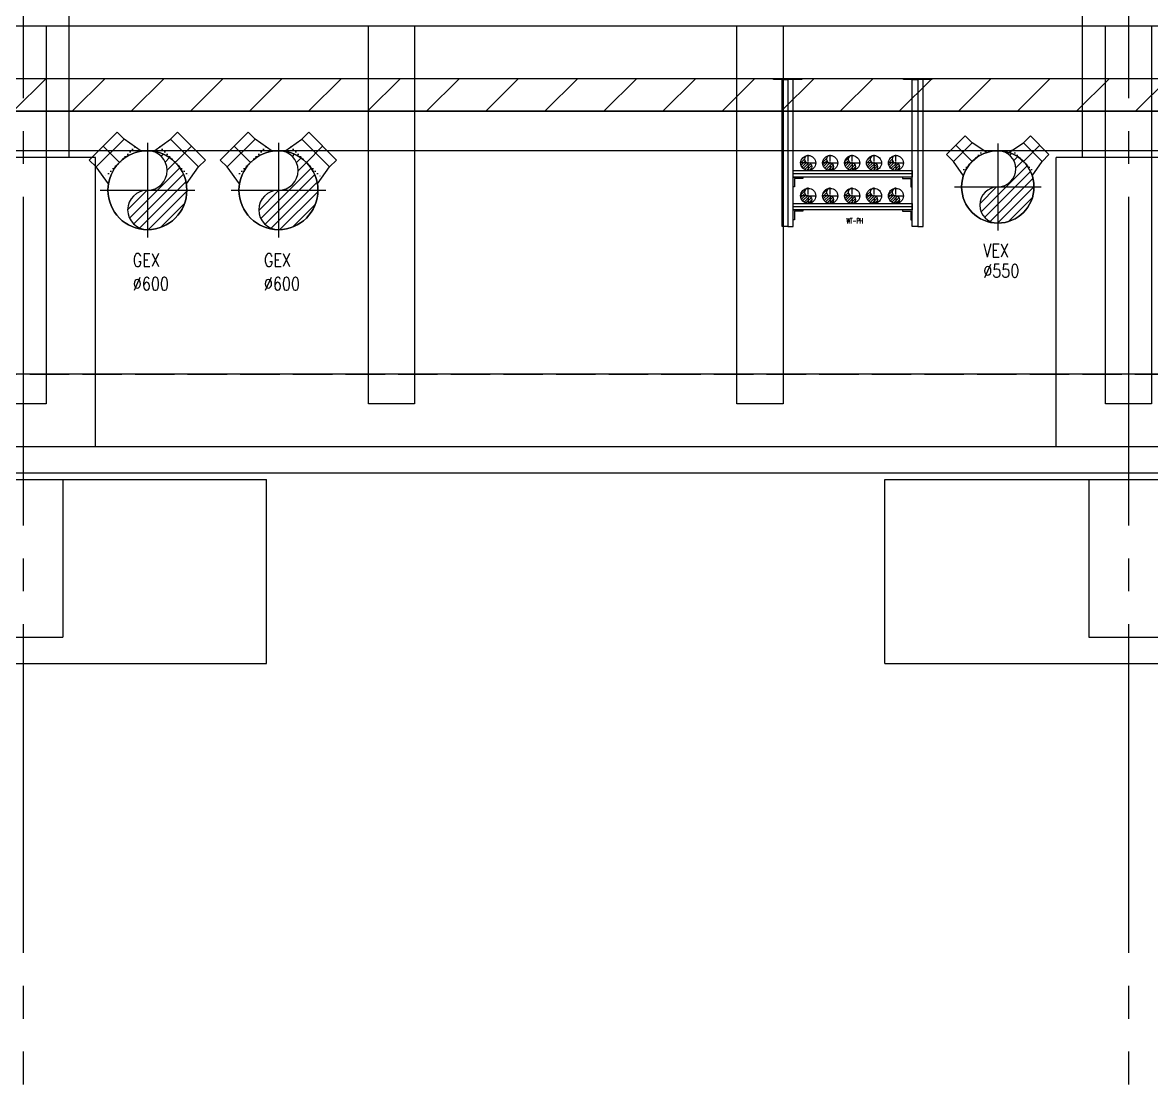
# Model space of a CAD drawing. Extents: x -3080 to 28500, y -1326 to 31609.
# Drawn here: x 11880 to 12738, y 25781 to 26588 of the extents above; entities that cross this region are included whole.
import ezdxf
from ezdxf.enums import TextEntityAlignment as Align
from ezdxf.xclip import XClip

# ---------------------------------------------------------------- set-up
doc = ezdxf.new("R2010")
doc.units = 0
doc.header["$LTSCALE"] = 100
doc.header["$XCLIPFRAME"] = 2
for name, pattern in [('188K-SM-07-F10-MECH-CR PIPE-Y2257103$0$AP6A-SM-08-FR1-001-A_AAS 210916$0$CENTER', [50.8, 31.75, -6.35, 6.35, -6.35]), ('188K-SM-07-F10-MECH-CR PIPE-Y2257103$0$AP6A-SM-08-FR1-001-A_AAS 210916$0$DOT', [0.25, 0, -0.25]), ('188K-SM-07-F10-MECH-CR PIPE-Y2257103$0$CENTER2', [1.125, 0.75, -0.125, 0.125, -0.125]), ('188K-SM-07-F10-MECH-CR PIPE-Y2257103$0$X-S-FAB_SL ALL$0$COL-CEN-LIN', [3.25, 2.5, -0.25, 0.25, -0.25]), ('188K-SM-07-F10-MECH-CR PIPE-Y2257103$0$X-S-FAB_SL ALL$0$HIDDEN', [0.4, 0.3, -0.1])]:
    doc.linetypes.add(name, pattern=pattern)
for name, color, linetype in [('0-xref', 8, 'Continuous'), ('188K-SM-07-F10-MECH-CR PIPE-Y2257103$0$0-CF-AAS-GEX', 5, 'Continuous'), ('188K-SM-07-F10-MECH-CR PIPE-Y2257103$0$0-CF-AAS-VEX', 6, 'Continuous'), ('188K-SM-07-F10-MECH-CR PIPE-Y2257103$0$0-FIRE', 1, 'Continuous'), ('188K-SM-07-F10-MECH-CR PIPE-Y2257103$0$0-hookupzoom', 4, 'Continuous'), ('188K-SM-07-F10-MECH-CR PIPE-Y2257103$0$0-txt', 3, 'Continuous'), ('188K-SM-07-F10-MECH-CR PIPE-Y2257103$0$0-WWT', 44, 'Continuous'), ('188K-SM-07-F10-MECH-CR PIPE-Y2257103$0$AP6A-SM-08-FR1-001-A_AAS 210916$0$0-Block Center-Line', 1, '188K-SM-07-F10-MECH-CR PIPE-Y2257103$0$AP6A-SM-08-FR1-001-A_AAS 210916$0$CENTER'), ('188K-SM-07-F10-MECH-CR PIPE-Y2257103$0$AP6A-SM-08-FR1-001-A_AAS 210916$0$0-Block Support-Line', 7, '188K-SM-07-F10-MECH-CR PIPE-Y2257103$0$AP6A-SM-08-FR1-001-A_AAS 210916$0$DOT'), ('188K-SM-07-F10-MECH-CR PIPE-Y2257103$0$Block Center-Line', 1, '188K-SM-07-F10-MECH-CR PIPE-Y2257103$0$CENTER2'), ('188K-SM-07-F10-MECH-CR PIPE-Y2257103$0$SH-LINE-130', 2, 'Continuous'), ('188K-SM-07-F10-MECH-CR PIPE-Y2257103$0$X-S-FAB_SL ALL$0$ASP_1', 1, 'Continuous'), ('188K-SM-07-F10-MECH-CR PIPE-Y2257103$0$X-S-FAB_SL ALL$0$ASP_8', 8, 'Continuous'), ('188K-SM-07-F10-MECH-CR PIPE-Y2257103$0$X-S-FAB_SL ALL$0$BEAM-S', 2, 'Continuous'), ('188K-SM-07-F10-MECH-CR PIPE-Y2257103$0$X-S-FAB_SL ALL$0$CCL', 15, '188K-SM-07-F10-MECH-CR PIPE-Y2257103$0$X-S-FAB_SL ALL$0$COL-CEN-LIN'), ('188K-SM-07-F10-MECH-CR PIPE-Y2257103$0$X-S-FAB_SL ALL$0$HID', 5, '188K-SM-07-F10-MECH-CR PIPE-Y2257103$0$X-S-FAB_SL ALL$0$HIDDEN')]:
    doc.layers.add(name, color=color, linetype=linetype)
doc.styles.add('188K-SM-07-F10-MECH-CR PIPE-Y2257103$0$AP6A-SM-08-FNN-300-A(18)-BAY$0$15P6-SM-08-FNN-100-A(D)-UIS-TCM$0$aa-txt', font='simplex.shx', dxfattribs={"width": 0.8, "bigfont": 'CHINA.shx'})
doc.styles.add('188K-SM-07-F10-MECH-CR PIPE-Y2257103$0$T0', font='simplex.shx', dxfattribs={"width": 0.8, "bigfont": 'chineset.shx'})
doc.styles.add('188K-SM-07-F10-MECH-CR PIPE-Y2257103$0$TXT', font='txt.shx', dxfattribs={"width": 0.55, "bigfont": 'chineset.shx'})

# ---------------------------------------------------------------- blocks, each defined once
blk = doc.blocks.new('*U1489')
for p, q in [((-150, 400), (-150, 475)), ((-150, 475), (150, 475)), ((150, 400), (150, 475)), ((-175.4, 243.4), (-150, 400)), ((-150, 400), (150, 400)), ((175.4, 243.4), (150, 400))]:
    blk.add_line(p, q)
blk.add_circle((0, 0), 300)
at = {"layer": '188K-SM-07-F10-MECH-CR PIPE-Y2257103$0$AP6A-SM-08-FR1-001-A_AAS 210916$0$0-Block Center-Line'}
blk.add_line((0, 300), (0, 475), dxfattribs=at)
at = {"layer": '188K-SM-07-F10-MECH-CR PIPE-Y2257103$0$AP6A-SM-08-FR1-001-A_AAS 210916$0$0-Block Support-Line'}
blk.add_line((-166.2, 300), (166.2, 300), dxfattribs=at)
blk = doc.blocks.new('*U1490')
h = blk.add_hatch()
h.set_pattern_fill('ANSI31', color=256, scale=1.7143, style=0)
h.paths.add_polyline_path([(0, 0, 1), (0, 30, 0.414214), (-30, 0, 0.414214), (0, -30, -1)])
blk.add_circle((0, 0), 30)
for centre, start, end in [((0, 15), 270, 90), ((0, -15), 90, 270)]:
    blk.add_arc(centre, 15, start, end)
at = {"layer": '188K-SM-07-F10-MECH-CR PIPE-Y2257103$0$Block Center-Line'}
for p, q in [((0, -36), (0, 36)), ((36, 0), (-36, 0))]:
    blk.add_line(p, q, dxfattribs=at)
blk = doc.blocks.new('188K-SM-07-F10-MECH-CR PIPE-Y2257103$0$X-S-FAB_SL ALL$0$A$Ceb448ab1')
at = {"layer": '188K-SM-07-F10-MECH-CR PIPE-Y2257103$0$X-S-FAB_SL ALL$0$CCL'}
for p, q in [((11880, 3600), (11880, 0)), ((12720, 3600), (12720, 0))]:
    blk.add_line(p, q, dxfattribs=at)
blk = doc.blocks.new('*U1541')
at = {"color": 241}
blk.add_lwpolyline([(17.5, 50), (-17.5, 50), (-17.5, 337.5), (17.5, 337.5)], close=True, dxfattribs=at)
blk = doc.blocks.new('188K-SM-07-F10-MECH-CR PIPE-Y2257103$0$X-S-FAB_SL ALL')
at = {"color": 241}
for p, q in [((-2628.521, -72748.977), (19076.479, -72748.977)), ((-2628.521, -72788.977), (19076.479, -72788.977))]:
    blk.add_line(p, q, dxfattribs=at)
at = {"layer": '188K-SM-07-F10-MECH-CR PIPE-Y2257103$0$X-S-FAB_SL ALL$0$ASP_1'}
for p, q in [((6596.479, -73068.977), (12198.979, -73068.977)), ((6596.479, -73088.977), (12223.979, -73088.977)), ((7376.479, -73093.977), (7436.479, -73093.977)), ((7436.479, -73093.977), (7436.479, -73213.977)), ((8216.479, -73093.977), (8216.479, -73213.977)), ((8216.479, -73093.977), (8276.479, -73093.977)), ((7376.479, -73213.977), (7436.479, -73213.977)), ((8216.479, -73213.977), (8276.479, -73213.977))]:
    blk.add_line(p, q, dxfattribs=at)
at = {"layer": '188K-SM-07-F10-MECH-CR PIPE-Y2257103$0$X-S-FAB_SL ALL$0$ASP_8'}
for p, q in [((7441.479, -72848.977), (7441.479, -71981.477)), ((8211.479, -72848.977), (8211.479, -71981.477)), ((7461.479, -72848.977), (7351.479, -72848.977)), ((7461.479, -73068.977), (7461.479, -72848.977)), ((8191.479, -73068.977), (8191.479, -72848.977)), ((8301.479, -72848.977), (8191.479, -72848.977)), ((7436.479, -73093.977), (7591.479, -73093.977)), ((7591.479, -73233.977), (7591.479, -73093.977)), ((8061.479, -73233.977), (8061.479, -73093.977)), ((8061.479, -73093.977), (8216.479, -73093.977)), ((7221.479, -73233.977), (7591.479, -73233.977)), ((8061.479, -73233.977), (8431.479, -73233.977))]:
    blk.add_line(p, q, dxfattribs=at)
at = {"layer": '188K-SM-07-F10-MECH-CR PIPE-Y2257103$0$X-S-FAB_SL ALL$0$HID'}
blk.add_line((-2628.521, -73013.977), (19076.479, -73013.977), dxfattribs=at)
at = {"layer": '188K-SM-07-F10-MECH-CR PIPE-Y2257103$0$X-S-FAB_SL ALL$0$BEAM-S'}
for p in [(7406.479, -73086.477), (7686.479, -73086.477), (7966.479, -73086.477), (8246.479, -73086.477)]:
    blk.add_blockref('*U1541', p, dxfattribs=at)
at = {"layer": '188K-SM-07-F10-MECH-CR PIPE-Y2257103$0$X-S-FAB_SL ALL$0$CCL'}
blk.add_blockref('188K-SM-07-F10-MECH-CR PIPE-Y2257103$0$X-S-FAB_SL ALL$0$A$Ceb448ab1', (-4473.521, -73553.977), dxfattribs=at)
blk = doc.blocks.new('*U1570')
for p, q in [((-100, 375), (-100, 450)), ((-100, 450), (100, 450)), ((100, 375), (100, 450)), ((-125.4, 244.7), (-100, 375)), ((-100, 375), (100, 375)), ((125.4, 244.7), (100, 375))]:
    blk.add_line(p, q)
blk.add_circle((0, 0), 275)
at = {"layer": '188K-SM-07-F10-MECH-CR PIPE-Y2257103$0$AP6A-SM-08-FR1-001-A_AAS 210916$0$0-Block Center-Line'}
blk.add_line((0, 275), (0, 450), dxfattribs=at)
at = {"layer": '188K-SM-07-F10-MECH-CR PIPE-Y2257103$0$AP6A-SM-08-FR1-001-A_AAS 210916$0$0-Block Support-Line'}
blk.add_line((-119.5, 275), (119.5, 275), dxfattribs=at)
blk = doc.blocks.new('*U1569')
for p, q in [((-100, 375), (-100, 450)), ((-100, 450), (100, 450)), ((100, 375), (100, 450)), ((-125.4, 244.7), (-100, 375)), ((-100, 375), (100, 375)), ((125.4, 244.7), (100, 375))]:
    blk.add_line(p, q)
blk.add_circle((0, 0), 275)
at = {"layer": '188K-SM-07-F10-MECH-CR PIPE-Y2257103$0$AP6A-SM-08-FR1-001-A_AAS 210916$0$0-Block Center-Line'}
blk.add_line((0, 275), (0, 450), dxfattribs=at)
at = {"layer": '188K-SM-07-F10-MECH-CR PIPE-Y2257103$0$AP6A-SM-08-FR1-001-A_AAS 210916$0$0-Block Support-Line'}
blk.add_line((-119.5, 275), (119.5, 275), dxfattribs=at)
blk = doc.blocks.new('*U1571')
h = blk.add_hatch()
h.set_pattern_fill('ANSI31', color=256, scale=1.5714, style=0)
h.paths.add_polyline_path([(0, 0, 1), (0, 27.5, 0.414214), (-27.5, 0, 0.414214), (0, -27.5, -1)])
blk.add_circle((0, 0), 27.5)
for centre, start, end in [((0, 13.75), 270, 90), ((0, -13.75), 90, 270)]:
    blk.add_arc(centre, 13.75, start, end)
at = {"layer": '188K-SM-07-F10-MECH-CR PIPE-Y2257103$0$Block Center-Line'}
for p, q in [((0, -33), (0, 33)), ((33, 0), (-33, 0))]:
    blk.add_line(p, q, dxfattribs=at)
blk = doc.blocks.new('*U258')
h = blk.add_hatch()
h.set_pattern_fill('ANSI31', color=1, scale=11.43, style=0)
h.set_pattern_definition([(45, (0, 0), (-1.01028, 1.01028), [])])
h.paths.add_polyline_path([(0, 5.72, 0.414214), (-5.72, 0, 0.414214), (0, -5.72, 1), (0, 0, -1)])
at = {"color": 1}
for p, q in [((-1.14, 0), (-6.29, 0)), ((-0.57, 0), (0.57, 0)), ((0, 1.14), (0, 6.29)), ((0, -0.57), (0, 0.57)), ((1.14, 0), (6.29, 0)), ((0, -1.14), (0, -6.29))]:
    blk.add_line(p, q, dxfattribs=at)
blk.add_circle((0, 0), 5.72)
for centre, start, end in [((0, 2.86), 90, 270), ((0, -2.86), 270, 90)]:
    blk.add_arc(centre, 2.86, start, end, dxfattribs=at)
at = {"style": '188K-SM-07-F10-MECH-CR PIPE-Y2257103$0$AP6A-SM-08-FNN-300-A(18)-BAY$0$15P6-SM-08-FNN-100-A(D)-UIS-TCM$0$aa-txt', "width": 0.8, "flags": 1}
blk.add_attdef('高度(cm)', (0.02, 0.14), '', height=0.2, dxfattribs=at)
blk = doc.blocks.new('188K-SM-07-F10-MECH-CR PIPE-Y2257103$0$RDA111')
at = {"layer": '188K-SM-07-F10-MECH-CR PIPE-Y2257103$0$SH-LINE-130', "ltscale": 0.1}
for p, q in [((13233.82, -72861.48), (13143.28, -72861.48)), ((13233.82, -72886.48), (13143.28, -72886.48))]:
    blk.add_line(p, q, dxfattribs=at)
for points in [[(13149.9, -72789.78), (13128.4, -72789.78), (13128.4, -72788.98), (13149.9, -72788.98)], [(13135.02, -72901.53), (13135.02, -72789.78), (13139.15, -72789.78), (13139.15, -72901.53)], [(13143.28, -72901.53), (13143.28, -72789.78), (13139.15, -72789.78), (13139.15, -72901.53)], [(13248.7, -72789.78), (13227.2, -72789.78), (13227.2, -72788.98), (13248.7, -72788.98)], [(13233.82, -72901.53), (13233.82, -72789.78), (13237.95, -72789.78), (13237.95, -72901.53)], [(13242.08, -72901.53), (13242.08, -72789.78), (13237.95, -72789.78), (13237.95, -72901.53)], [(13233.82, -72863.98), (13143.28, -72863.98), (13143.28, -72858.98), (13233.82, -72858.98)], [(13143.28, -72863.98), (13150.78, -72863.98), (13150.78, -72864.98), (13144.28, -72864.98), (13144.28, -72871.48), (13143.28, -72871.48)], [(13233.82, -72863.98), (13226.32, -72863.98), (13226.32, -72864.98), (13232.82, -72864.98), (13232.82, -72871.48), (13233.82, -72871.48)], [(13233.82, -72888.98), (13143.28, -72888.98), (13143.28, -72883.98), (13233.82, -72883.98)], [(13143.28, -72888.98), (13150.78, -72888.98), (13150.78, -72889.98), (13144.28, -72889.98), (13144.28, -72896.48), (13143.28, -72896.48)], [(13233.82, -72888.98), (13226.32, -72888.98), (13226.32, -72889.98), (13232.82, -72889.98), (13232.82, -72896.48), (13233.82, -72896.48)]]:
    blk.add_lwpolyline(points, close=True, dxfattribs=at)
at = {"layer": '188K-SM-07-F10-MECH-CR PIPE-Y2257103$0$0-WWT'}
for p in [(13154.78, -72853.26), (13171.45, -72853.26), (13188.11, -72853.26), (13204.78, -72853.26), (13221.44, -72853.26), (13154.78, -72878.26), (13171.45, -72878.26), (13188.11, -72878.26), (13204.78, -72878.26), (13221.44, -72878.26)]:
    blk.add_blockref('*U258', p, dxfattribs=at)
at = {"layer": '188K-SM-07-F10-MECH-CR PIPE-Y2257103$0$0-txt', "style": '188K-SM-07-F10-MECH-CR PIPE-Y2257103$0$TXT', "width": 0.55}
blk.add_text('WT-PH', height=4, dxfattribs=at).set_placement((13183.83, -72899.23))
blk = doc.blocks.new('188K-SM-07-F10-MECH-CR PIPE-Y2257103')
at = {"layer": '188K-SM-07-F10-MECH-CR PIPE-Y2257103$0$0-FIRE'}
h = blk.add_hatch(dxfattribs=at)
h.set_pattern_fill('ANSI31', color=256, scale=10)
h.set_pattern_definition([(45, (0, 99332.263), (-22.45064, 22.45064), [])])
h.paths.add_polyline_path([(23550, 26520.786), (1845, 26520.786), (1845, 26545.786), (23550, 26545.786)])
blk.add_line((23502.5, 26320.786), (1845, 26320.786))
blk.add_lwpolyline([(23550, 26520.786), (1845, 26520.786), (1845, 26545.786), (23550, 26545.786)], close=True, dxfattribs=at)
at = {"layer": '188K-SM-07-F10-MECH-CR PIPE-Y2257103$0$0-hookupzoom'}
blk.add_lwpolyline([(23550, 26490.786), (1845, 26490.786), (1845, 26520.786), (23550, 26520.786)], close=True, dxfattribs=at)
at = {"layer": '188K-SM-07-F10-MECH-CR PIPE-Y2257103$0$0-CF-AAS-GEX', "yscale": 0.1, "zscale": 0.1}
for xscale, rotation in [(-0.1, 45), (0.1, 315)]:
    blk.add_blockref('*U1489', (12074.004, 26460.786), dxfattribs=dict(at, xscale=xscale, rotation=rotation))
at = {"layer": '188K-SM-07-F10-MECH-CR PIPE-Y2257103$0$0-CF-AAS-GEX', "rotation": 180}
blk.add_blockref('*U1490', (12074.004, 26460.786), dxfattribs=at)
at = {"layer": '188K-SM-07-F10-MECH-CR PIPE-Y2257103$0$0-CF-AAS-GEX', "style": '188K-SM-07-F10-MECH-CR PIPE-Y2257103$0$T0', "width": 0.8}
for s, p in [('GEX', (12062.946, 26407.683)), ('%%C600', (12062.946, 26389.662))]:
    blk.add_text(s, height=10, dxfattribs=at).set_placement(p, align=Align.MIDDLE_LEFT)
ref = blk.add_blockref('188K-SM-07-F10-MECH-CR PIPE-Y2257103$0$X-S-FAB_SL ALL', (4473.521, 99334.763))
XClip(ref).set_block_clipping_path([(-7553.4648570136, -75341.9369645483), (24026.2025623869, -67725.7696244382)])
blk.add_blockref('188K-SM-07-F10-MECH-CR PIPE-Y2257103$0$RDA111', (-678.114, 99334.763))
at = {"layer": '188K-SM-07-F10-MECH-CR PIPE-Y2257103$0$0-CF-AAS-GEX', "yscale": 0.1, "zscale": 0.1}
for xscale, rotation in [(-0.1, 45), (0.1, 315)]:
    blk.add_blockref('*U1489', (11974.389, 26460.786), dxfattribs=dict(at, xscale=xscale, rotation=rotation))
at = {"layer": '188K-SM-07-F10-MECH-CR PIPE-Y2257103$0$0-CF-AAS-GEX', "rotation": 180}
blk.add_blockref('*U1490', (11974.389, 26460.786), dxfattribs=at)
at = {"layer": '188K-SM-07-F10-MECH-CR PIPE-Y2257103$0$0-CF-AAS-VEX', "yscale": 0.1, "zscale": 0.1}
for name, xscale, rotation in [('*U1570', -0.1, 45), ('*U1569', 0.1, 315)]:
    blk.add_blockref(name, (12620.751, 26463.286), dxfattribs=dict(at, xscale=xscale, rotation=rotation))
at = {"layer": '188K-SM-07-F10-MECH-CR PIPE-Y2257103$0$0-CF-AAS-VEX', "rotation": 180}
blk.add_blockref('*U1571', (12620.751, 26463.286), dxfattribs=at)
at = {"layer": '188K-SM-07-F10-MECH-CR PIPE-Y2257103$0$0-CF-AAS-GEX', "style": '188K-SM-07-F10-MECH-CR PIPE-Y2257103$0$T0', "width": 0.8}
for s, p in [('GEX', (11963.33, 26407.683)), ('%%C600', (11963.33, 26389.662))]:
    blk.add_text(s, height=10, dxfattribs=at).set_placement(p, align=Align.MIDDLE_LEFT)
at = {"layer": '188K-SM-07-F10-MECH-CR PIPE-Y2257103$0$0-CF-AAS-VEX', "style": '188K-SM-07-F10-MECH-CR PIPE-Y2257103$0$T0', "width": 0.8}
for s, p in [('VEX', (12609.693, 26414.974)), ('%%C550', (12609.693, 26399.452))]:
    blk.add_text(s, height=10, dxfattribs=at).set_placement(p, align=Align.MIDDLE_LEFT)

msp = doc.modelspace()

# ---------------------------------------------------------------- block references
at = {"layer": '0-xref'}
msp.add_blockref('188K-SM-07-F10-MECH-CR PIPE-Y2257103', (0, 0), dxfattribs=at)

doc.saveas('drawing.dxf')
